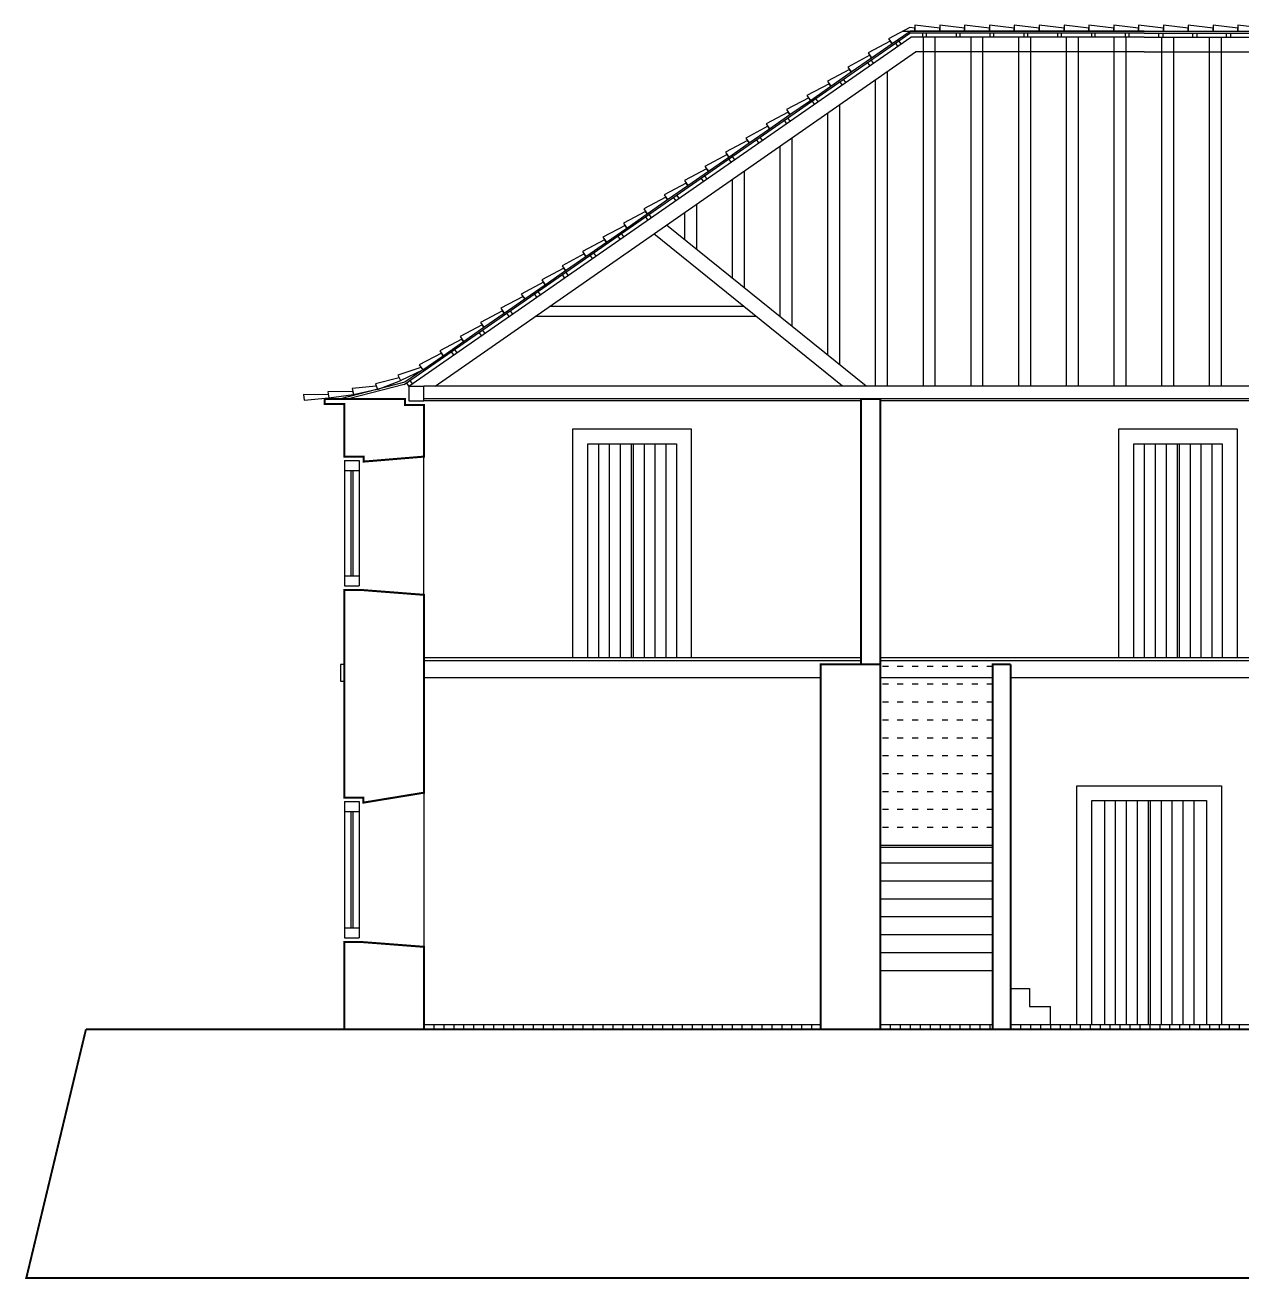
# Model space of a CAD drawing. Extents: x 18300 to 45581, y 436 to 7791.
# Drawn here: x 32643 to 33867, y 1848 to 3109 of the extents above; entities that cross this region are included whole.
import ezdxf

# ---------------------------------------------------------------- set-up
doc = ezdxf.new("R2010")
doc.units = 0
doc.linetypes.add('ACAD_ISO03W100', pattern=[30, 12, -18])
doc.layers.add('PAREDE', color=7, linetype='CONTINUOUS')
doc.layers.add('PAREDE_FINA', color=7, linetype='CONTINUOUS')

msp = doc.modelspace()

# ---------------------------------------------------------------- linework, layer by layer
at = {"layer": 'PAREDE', "const_width": 2}
for points in [[(33043.83, 2726.57), (33024.83, 2726.57), (33024.83, 2732.57), (32963.83, 2732.57), (32943.83, 2732.57), (32943.83, 2727.57), (32963.83, 2727.57), (32963.83, 2674.57), (32983.33, 2674.57), (32983.33, 2669.57), (33043.83, 2674.57)], [(33043.83, 2535.57), (33043.83, 2336.57), (32982.83, 2326.57), (32982.83, 2331.57), (32963.83, 2331.57), (32963.83, 2540.57), (32979.33, 2540.57)], [(33043.83, 2098.57), (33043.83, 2181.57), (32978.83, 2186.57), (32963.83, 2186.57), (32963.83, 2098.57)]]:
    msp.add_lwpolyline(points, close=True, dxfattribs=at)
for points in [[(33503.1, 2098.57), (33503.1, 2732.57), (33483.6, 2732.57), (33483.6, 2465.57)], [(33634.1, 2465.57), (33616.1, 2465.57), (33616.1, 2098.57)], [(33634.1, 2098.57), (33634.1, 2465.57)], [(33043.83, 2098.57), (34677.83, 2098.57), (34737.83, 1848.57), (32643.83, 1848.57), (32703.83, 2098.57)], [(32703.83, 2098.57), (32963.83, 2098.57)]]:
    msp.add_lwpolyline(points, dxfattribs=at)
at = {"layer": 'PAREDE'}
msp.add_lwpolyline([(33503.1, 2465.57, 2, 2, 0), (33443.1, 2465.57, 2, 2, 0), (33443.1, 2098.57, 0, 0, 0)], format="xyseb", dxfattribs=at)
at = {"layer": 'PAREDE_FINA'}
for points in [[(33532.67, 3106.19), (33511.36, 3094.88), (33514.78, 3089.95), (33532.94, 3102.57)], [(33525.85, 3102.57), (33537.84, 3102.57), (33537.84, 3105.57), (33532.67, 3106.19)], [(33768.33, 3102.57), (33532.94, 3102.57)], [(33537.84, 3108.57), (33537.84, 3102.57), (33562.84, 3102.57), (33562.84, 3105.57), (33537.84, 3108.57)], [(33562.84, 3108.57), (33562.84, 3102.57), (33587.84, 3102.57), (33587.84, 3105.57), (33562.84, 3108.57)], [(33587.84, 3108.57), (33587.84, 3102.57), (33612.84, 3102.57), (33612.84, 3105.57), (33587.84, 3108.57)], [(33612.84, 3108.57), (33612.84, 3102.57), (33637.84, 3102.57), (33637.84, 3105.57), (33612.84, 3108.57)], [(33637.84, 3108.57), (33637.84, 3102.57), (33662.84, 3102.57), (33662.84, 3105.57), (33637.84, 3108.57)], [(33662.84, 3108.57), (33662.84, 3102.57), (33687.84, 3102.57), (33687.84, 3105.57), (33662.84, 3108.57)], [(33687.84, 3108.57), (33687.84, 3102.57), (33712.84, 3102.57), (33712.84, 3105.57), (33687.84, 3108.57)], [(33712.84, 3108.57), (33712.84, 3102.57), (33737.84, 3102.57), (33737.84, 3105.57), (33712.84, 3108.57)], [(33737.84, 3108.57), (33737.84, 3102.57), (33762.84, 3102.57), (33762.84, 3105.57), (33737.84, 3108.57)], [(33762.84, 3108.57), (33762.84, 3102.57), (33787.84, 3102.57), (33787.84, 3105.57), (33762.84, 3108.57)], [(33768.33, 3102.57), (34073.83, 3102.57)], [(33787.84, 3108.57), (33787.84, 3102.57), (33812.84, 3102.57), (33812.84, 3105.57), (33787.84, 3108.57)], [(33812.84, 3108.57), (33812.84, 3102.57), (33837.84, 3102.57), (33837.84, 3105.57), (33812.84, 3108.57)], [(33837.84, 3108.57), (33837.84, 3102.57), (33862.84, 3102.57), (33862.84, 3105.57), (33837.84, 3108.57)], [(33862.84, 3108.57), (33862.84, 3102.57), (33887.84, 3102.57), (33887.84, 3105.57), (33862.84, 3108.57)], [(33024.01, 2747.09), (33532.58, 3100.57)], [(33028.83, 2745.57), (33533.83, 3096.57)], [(33520.48, 3087.29), (33518.19, 3090.57)], [(33521.48, 3092.85), (33523.76, 3089.57)], [(33768.33, 3100.57), (33532.58, 3100.57)], [(33768.33, 3096.57), (33533.83, 3096.57)], [(33545.33, 3100.57), (33545.33, 3096.57)], [(33546.33, 2745.57), (33546.33, 3096.57)], [(33549.33, 3096.57), (33549.33, 3100.57)], [(33558.33, 2745.57), (33558.33, 3096.57)], [(33579.33, 3100.57), (33579.33, 3096.57)], [(33583.33, 3096.57), (33583.33, 3100.57)], [(33594.33, 2745.57), (33594.33, 3096.57)], [(33606.33, 2745.57), (33606.33, 3096.57)], [(33613.33, 3100.57), (33613.33, 3096.57)], [(33617.33, 3096.57), (33617.33, 3100.57)], [(33642.33, 2745.57), (33642.33, 3096.57)], [(33647.33, 3100.57), (33647.33, 3096.57)], [(33651.33, 3096.57), (33651.33, 3100.57)], [(33654.33, 2745.57), (33654.33, 3096.57)], [(33681.33, 3100.57), (33681.33, 3096.57)], [(33685.33, 3096.57), (33685.33, 3100.57)], [(33690.33, 2745.57), (33690.33, 3096.57)], [(33702.33, 2745.57), (33702.33, 3096.57)], [(33715.33, 3100.57), (33715.33, 3096.57)], [(33719.33, 3096.57), (33719.33, 3100.57)], [(33738.33, 2745.57), (33738.33, 3096.57)], [(33749.33, 3100.57), (33749.33, 3096.57)], [(33750.33, 2745.57), (33750.33, 3096.57)], [(33753.33, 3096.57), (33753.33, 3100.57)], [(33768.33, 3100.57), (34074.02, 3100.57)], [(33768.33, 3096.57), (34072.61, 3096.57)], [(33783.33, 3096.57), (33783.33, 3100.57)], [(33786.33, 2745.57), (33786.33, 3096.57)], [(33787.33, 3100.57), (33787.33, 3096.57)], [(33798.33, 2745.57), (33798.33, 3096.57)], [(33817.33, 3096.57), (33817.33, 3100.57)], [(33821.33, 3100.57), (33821.33, 3096.57)], [(33834.33, 2745.57), (33834.33, 3096.57)], [(33846.33, 2745.57), (33846.33, 3096.57)], [(33851.33, 3096.57), (33851.33, 3100.57)], [(33855.33, 3100.57), (33855.33, 3096.57)], [(33055.12, 2745.57), (33538.53, 3081.57)], [(33768.33, 3081.57), (33538.53, 3081.57)], [(33768.33, 3081.57), (34067.31, 3081.57)], [(33492.56, 3067.88), (33490.28, 3071.17)], [(33493.56, 3073.45), (33495.84, 3070.16)], [(33464.64, 3048.48), (33462.36, 3051.76)], [(33465.64, 3054.04), (33467.92, 3050.76)], [(33498.33, 2745.57), (33498.33, 3053.63)], [(33510.33, 2745.57), (33510.33, 3061.97)], [(33436.72, 3029.07), (33434.44, 3032.36)], [(33437.72, 3034.64), (33440.01, 3031.35)], [(33462.33, 2766.94), (33462.33, 3028.61)], [(33409.8, 3015.23), (33412.09, 3011.95)], [(33450.33, 2776.62), (33450.33, 3020.26)], [(33408.8, 3009.67), (33406.52, 3012.95)], [(33380.88, 2990.26), (33378.6, 2993.55)], [(33381.89, 2995.83), (33384.17, 2992.54)], [(33414.33, 2805.65), (33414.33, 2995.24)], [(33353.97, 2976.42), (33356.25, 2973.14)], [(33402.33, 2815.33), (33402.33, 2986.9)], [(33352.97, 2970.86), (33350.68, 2974.14)], [(33325.05, 2951.45), (33322.76, 2954.74)], [(33326.05, 2957.02), (33328.33, 2953.73)], [(33354.33, 2854.04), (33354.33, 2953.54)], [(33366.33, 2844.36), (33366.33, 2961.88)], [(33297.13, 2932.05), (33294.85, 2935.33)], [(33298.13, 2937.61), (33300.41, 2934.33)], [(33318.33, 2883.07), (33318.33, 2928.52)], [(33269.21, 2912.64), (33266.93, 2915.93)], [(33270.21, 2918.21), (33272.49, 2914.92)], [(33306.33, 2892.75), (33306.33, 2920.18)], [(33488.83, 2745.57), (33288.07, 2907.48)], [(33241.29, 2893.24), (33239.01, 2896.52)], [(33242.29, 2898.8), (33244.58, 2895.52)], [(33464.94, 2745.57), (33275.23, 2898.56)], [(33213.37, 2873.83), (33211.09, 2877.12)], [(33214.37, 2879.4), (33216.66, 2876.12)], [(33185.45, 2854.43), (33183.17, 2857.71)], [(33186.46, 2859.99), (33188.74, 2856.71)], [(33157.53, 2835.02), (33155.25, 2838.31)], [(33158.54, 2840.59), (33160.82, 2837.31)], [(33365.74, 2825.57), (33170.22, 2825.57)], [(33129.62, 2815.62), (33127.33, 2818.9)], [(33130.62, 2821.19), (33132.9, 2817.9)], [(33378.14, 2815.57), (33155.83, 2815.57)], [(33101.7, 2796.21), (33099.41, 2799.5)], [(33102.7, 2801.78), (33104.98, 2798.5)], [(33073.78, 2776.81), (33071.5, 2780.09)], [(33074.78, 2782.38), (33077.06, 2779.09)], [(33040.85, 2764.35), (33017.56, 2756.36), (33020.17, 2750.96), (33042.68, 2761.83)], [(33042.68, 2761.83), (33024.7, 2749.33)], [(33024.7, 2749.33), (32960.05, 2732.57)], [(33018.83, 2753.74), (32994.97, 2747.72), (32997.12, 2742.12), (33020.46, 2751.07), (33020.45, 2751.09)], [(33029.83, 2751.14), (33032.12, 2747.85)], [(32947.36, 2736.7), (32922.75, 2737.15), (32923.35, 2731.18), (32948.22, 2733.7)], [(33024.01, 2747.09), (32968.02, 2732.57)], [(32995.85, 2745.42), (32971.61, 2742.98), (32972.92, 2737.12), (32996.97, 2742.5)], [(33028.83, 2745.57), (33026.55, 2748.85)], [(33028.83, 2745.57), (33043.83, 2745.57)], [(33028.83, 2745.57), (33028.83, 2730.57)], [(34492.83, 2745.57), (33043.83, 2745.57)], [(33043.83, 2730.57), (33043.83, 2745.57)], [(33028.83, 2730.57), (33043.83, 2730.57)], [(33483.6, 2732.57), (33043.83, 2732.57)], [(33483.6, 2730.57), (33043.83, 2730.57)], [(34110.86, 2732.57), (33503.1, 2732.57)], [(34110.86, 2730.57), (33503.1, 2730.57)], [(33193.83, 2472.57), (33193.83, 2702.57), (33312.83, 2702.57), (33312.83, 2472.57)], [(33743.1, 2472.57), (33743.1, 2702.57), (33862.1, 2702.57), (33862.1, 2472.57)], [(33208.83, 2472.57), (33208.83, 2687.57), (33297.83, 2687.57), (33297.83, 2472.57)], [(33219.33, 2687.57), (33219.33, 2472.57)], [(33230.33, 2687.57), (33230.33, 2472.57)], [(33241.33, 2687.57), (33241.33, 2472.57)], [(33252.33, 2687.57), (33252.33, 2472.57)], [(33254.33, 2687.57), (33254.33, 2472.57)], [(33265.33, 2687.57), (33265.33, 2472.57)], [(33276.33, 2687.57), (33276.33, 2472.57)], [(33287.33, 2687.57), (33287.33, 2472.57)], [(33758.1, 2472.57), (33758.1, 2687.57), (33847.1, 2687.57), (33847.1, 2472.57)], [(33768.6, 2687.57), (33768.6, 2472.57)], [(33779.6, 2687.57), (33779.6, 2472.57)], [(33790.6, 2687.57), (33790.6, 2472.57)], [(33801.6, 2687.57), (33801.6, 2472.57)], [(33803.6, 2687.57), (33803.6, 2472.57)], [(33814.6, 2687.57), (33814.6, 2472.57)], [(33825.6, 2687.57), (33825.6, 2472.57)], [(33836.6, 2687.57), (33836.6, 2472.57)], [(33043.83, 2535.57), (33043.83, 2674.57)], [(32963.83, 2670.57), (32978.83, 2670.57)], [(32963.83, 2670.57), (32963.83, 2544.57)], [(32978.83, 2670.57), (32978.83, 2544.57)], [(32963.83, 2660.57), (32978.83, 2660.57)], [(32970.33, 2660.57), (32970.33, 2554.57)], [(32972.33, 2660.57), (32972.33, 2554.57)], [(32963.83, 2554.57), (32978.83, 2554.57)], [(32963.83, 2544.57), (32978.83, 2544.57)], [(33043.83, 2472.57), (33483.6, 2472.57)], [(33503.1, 2472.57), (34110.86, 2472.57)], [(32963.83, 2465.57), (32959.83, 2465.57)], [(32959.83, 2465.57), (32959.83, 2448.57)], [(33043.83, 2469.57), (33483.6, 2469.57)], [(33503.1, 2469.57), (34110.86, 2469.57)], [(32959.83, 2448.57), (32963.83, 2448.57)], [(33043.83, 2452.57), (33443.1, 2452.57)], [(33503.1, 2452.57), (33616.1, 2452.57)], [(33634.1, 2452.57), (34070.36, 2452.57)], [(33043.83, 2336.57), (33043.83, 2181.57)], [(33700.7, 2103.57), (33700.7, 2343.57), (33846.2, 2343.57), (33846.2, 2103.57)], [(32963.83, 2327.57), (32978.83, 2327.57)], [(32963.83, 2327.57), (32963.83, 2190.57)], [(32978.83, 2327.57), (32978.83, 2190.57)], [(33715.7, 2103.57), (33715.7, 2328.57), (33831.2, 2328.57), (33831.2, 2103.57)], [(33728.45, 2328.57), (33728.45, 2103.57)], [(33739.45, 2328.57), (33739.45, 2103.57)], [(33750.45, 2328.57), (33750.45, 2103.57)], [(33761.45, 2328.57), (33761.45, 2103.57)], [(33772.45, 2328.57), (33772.45, 2103.57)], [(33774.45, 2328.57), (33774.45, 2103.57)], [(33785.45, 2328.57), (33785.45, 2103.57)], [(33796.45, 2328.57), (33796.45, 2103.57)], [(33807.45, 2328.57), (33807.45, 2103.57)], [(33818.45, 2328.57), (33818.45, 2103.57)], [(32963.83, 2317.57), (32978.83, 2317.57)], [(32970.33, 2317.57), (32970.33, 2200.57)], [(32972.33, 2317.57), (32972.33, 2200.57)], [(33616.1, 2283.57), (33503.1, 2283.57)], [(33616.1, 2281.57), (33503.1, 2281.57)], [(33616.1, 2265.57), (33503.1, 2265.57)], [(33616.1, 2247.57), (33503.1, 2247.57)], [(33616.1, 2229.57), (33503.1, 2229.57)], [(33616.1, 2211.57), (33503.1, 2211.57)], [(32963.83, 2200.57), (32978.83, 2200.57)], [(32963.83, 2190.57), (32978.83, 2190.57)], [(33616.1, 2193.57), (33503.1, 2193.57)], [(33616.1, 2175.57), (33503.1, 2175.57)], [(33616.1, 2157.57), (33503.1, 2157.57)], [(33634.1, 2139.57), (33653.1, 2139.57)], [(33653.1, 2139.57), (33653.1, 2121.57)], [(33653.1, 2121.57), (33674.1, 2121.57)], [(33674.1, 2103.57), (33674.1, 2121.57)], [(33043.83, 2103.57), (33443.1, 2103.57)], [(33053.83, 2103.57), (33053.83, 2098.57)], [(33063.83, 2103.57), (33063.83, 2098.57)], [(33073.83, 2103.57), (33073.83, 2098.57)], [(33083.83, 2103.57), (33083.83, 2098.57)], [(33093.83, 2103.57), (33093.83, 2098.57)], [(33103.83, 2103.57), (33103.83, 2098.57)], [(33113.83, 2103.57), (33113.83, 2098.57)], [(33123.83, 2103.57), (33123.83, 2098.57)], [(33133.83, 2103.57), (33133.83, 2098.57)], [(33143.83, 2103.57), (33143.83, 2098.57)], [(33153.83, 2103.57), (33153.83, 2098.57)], [(33163.83, 2103.57), (33163.83, 2098.57)], [(33173.83, 2103.57), (33173.83, 2098.57)], [(33183.83, 2103.57), (33183.83, 2098.57)], [(33193.83, 2103.57), (33193.83, 2098.57)], [(33203.83, 2103.57), (33203.83, 2098.57)], [(33213.83, 2103.57), (33213.83, 2098.57)], [(33223.83, 2103.57), (33223.83, 2098.57)], [(33233.83, 2103.57), (33233.83, 2098.57)], [(33243.83, 2103.57), (33243.83, 2098.57)], [(33253.83, 2103.57), (33253.83, 2098.57)], [(33263.83, 2103.57), (33263.83, 2098.57)], [(33273.83, 2103.57), (33273.83, 2098.57)], [(33283.83, 2103.57), (33283.83, 2098.57)], [(33293.83, 2103.57), (33293.83, 2098.57)], [(33303.83, 2103.57), (33303.83, 2098.57)], [(33313.83, 2103.57), (33313.83, 2098.57)], [(33323.83, 2103.57), (33323.83, 2098.57)], [(33333.83, 2103.57), (33333.83, 2098.57)], [(33343.83, 2103.57), (33343.83, 2098.57)], [(33353.83, 2103.57), (33353.83, 2098.57)], [(33363.83, 2103.57), (33363.83, 2098.57)], [(33373.83, 2103.57), (33373.83, 2098.57)], [(33383.83, 2103.57), (33383.83, 2098.57)], [(33393.83, 2103.57), (33393.83, 2098.57)], [(33403.83, 2103.57), (33403.83, 2098.57)], [(33413.83, 2103.57), (33413.83, 2098.57)], [(33423.83, 2103.57), (33423.83, 2098.57)], [(33433.83, 2103.57), (33433.83, 2098.57)], [(33503.1, 2103.57), (33616.1, 2103.57)], [(33513.1, 2103.57), (33513.1, 2098.57)], [(33523.1, 2103.57), (33523.1, 2098.57)], [(33533.1, 2103.57), (33533.1, 2098.57)], [(33543.1, 2103.57), (33543.1, 2098.57)], [(33553.1, 2103.57), (33553.1, 2098.57)], [(33563.1, 2103.57), (33563.1, 2098.57)], [(33573.1, 2103.57), (33573.1, 2098.57)], [(33583.1, 2103.57), (33583.1, 2098.57)], [(33593.1, 2103.57), (33593.1, 2098.57)], [(33603.1, 2103.57), (33603.1, 2098.57)], [(33613.1, 2103.57), (33613.1, 2098.57)], [(33634.1, 2103.57), (34070.36, 2103.57)], [(33644.1, 2103.57), (33644.1, 2098.57)], [(33654.1, 2103.57), (33654.1, 2098.57)], [(33664.1, 2103.57), (33664.1, 2098.57)], [(33674.1, 2103.57), (33674.1, 2098.57)], [(33684.1, 2103.57), (33684.1, 2098.57)], [(33694.1, 2103.57), (33694.1, 2098.57)], [(33704.1, 2103.57), (33704.1, 2098.57)], [(33714.1, 2103.57), (33714.1, 2098.57)], [(33724.1, 2103.57), (33724.1, 2098.57)], [(33734.1, 2103.57), (33734.1, 2098.57)], [(33744.1, 2103.57), (33744.1, 2098.57)], [(33754.1, 2103.57), (33754.1, 2098.57)], [(33764.1, 2103.57), (33764.1, 2098.57)], [(33774.1, 2103.57), (33774.1, 2098.57)], [(33784.1, 2103.57), (33784.1, 2098.57)], [(33794.1, 2103.57), (33794.1, 2098.57)], [(33804.1, 2103.57), (33804.1, 2098.57)], [(33814.1, 2103.57), (33814.1, 2098.57)], [(33824.1, 2103.57), (33824.1, 2098.57)], [(33834.1, 2103.57), (33834.1, 2098.57)], [(33844.1, 2103.57), (33844.1, 2098.57)], [(33854.1, 2103.57), (33854.1, 2098.57)], [(33864.1, 2103.57), (33864.1, 2098.57)]]:
    msp.add_lwpolyline(points, dxfattribs=at)
for points in [[(33490.83, 3080.61), (33494.26, 3075.68), (33514.78, 3089.95), (33513.07, 3092.41)], [(33470.3, 3066.34), (33473.73, 3061.41), (33494.26, 3075.68), (33492.54, 3078.15)], [(33449.77, 3052.07), (33453.2, 3047.15), (33473.73, 3061.41), (33472.02, 3063.88)], [(33429.25, 3037.81), (33432.67, 3032.88), (33453.2, 3047.15), (33451.49, 3049.61)], [(33408.72, 3023.54), (33412.14, 3018.61), (33432.67, 3032.88), (33430.96, 3035.34)], [(33388.19, 3009.27), (33391.61, 3004.34), (33412.14, 3018.61), (33410.43, 3021.07)], [(33367.66, 2995), (33371.08, 2990.07), (33391.61, 3004.34), (33389.9, 3006.81)], [(33347.13, 2980.73), (33350.56, 2975.81), (33371.08, 2990.07), (33369.37, 2992.54)], [(33326.6, 2966.47), (33330.03, 2961.54), (33350.56, 2975.81), (33348.84, 2978.27)], [(33306.07, 2952.2), (33309.5, 2947.27), (33330.03, 2961.54), (33328.31, 2964)], [(33285.55, 2937.93), (33288.97, 2933), (33309.5, 2947.27), (33307.79, 2949.73)], [(33265.02, 2923.66), (33268.44, 2918.74), (33288.97, 2933), (33287.26, 2935.47)], [(33244.49, 2909.39), (33247.91, 2904.47), (33268.44, 2918.74), (33266.73, 2921.2)], [(33223.96, 2895.13), (33227.38, 2890.2), (33247.91, 2904.47), (33246.2, 2906.93)], [(33203.43, 2880.86), (33206.85, 2875.93), (33227.38, 2890.2), (33225.67, 2892.66)], [(33182.9, 2866.59), (33186.33, 2861.66), (33206.85, 2875.93), (33205.14, 2878.4)], [(33162.37, 2852.32), (33165.8, 2847.4), (33186.33, 2861.66), (33184.61, 2864.13)], [(33141.84, 2838.05), (33145.27, 2833.13), (33165.8, 2847.4), (33164.08, 2849.86)], [(33121.32, 2823.79), (33124.74, 2818.86), (33145.27, 2833.13), (33143.56, 2835.59)], [(33100.79, 2809.52), (33104.21, 2804.59), (33124.74, 2818.86), (33123.03, 2821.32)], [(33080.26, 2795.25), (33083.68, 2790.32), (33104.21, 2804.59), (33102.5, 2807.06)], [(33059.73, 2780.98), (33063.15, 2776.06), (33083.68, 2790.32), (33081.97, 2792.79)], [(33039.2, 2766.72), (33042.62, 2761.79), (33063.15, 2776.06), (33061.44, 2778.52)], [(32947.33, 2739.63), (32948.16, 2733.68), (32972.92, 2737.12), (32972.51, 2740.09)]]:
    msp.add_lwpolyline(points, close=True, dxfattribs=at)
at = {"layer": 'PAREDE_FINA', "linetype": 'ACAD_ISO03W100', "ltscale": 0.5}
for points in [[(33616.1, 2463.57), (33503.1, 2463.57)], [(33616.1, 2445.57), (33503.1, 2445.57)], [(33616.1, 2427.57), (33503.1, 2427.57)], [(33616.1, 2409.57), (33503.1, 2409.57)], [(33616.1, 2391.57), (33503.1, 2391.57)], [(33616.1, 2373.57), (33503.1, 2373.57)], [(33616.1, 2355.57), (33503.1, 2355.57)], [(33616.1, 2337.57), (33503.1, 2337.57)], [(33616.1, 2319.57), (33503.1, 2319.57)], [(33616.1, 2301.57), (33503.1, 2301.57)]]:
    msp.add_lwpolyline(points, dxfattribs=at)

doc.saveas('drawing.dxf')
